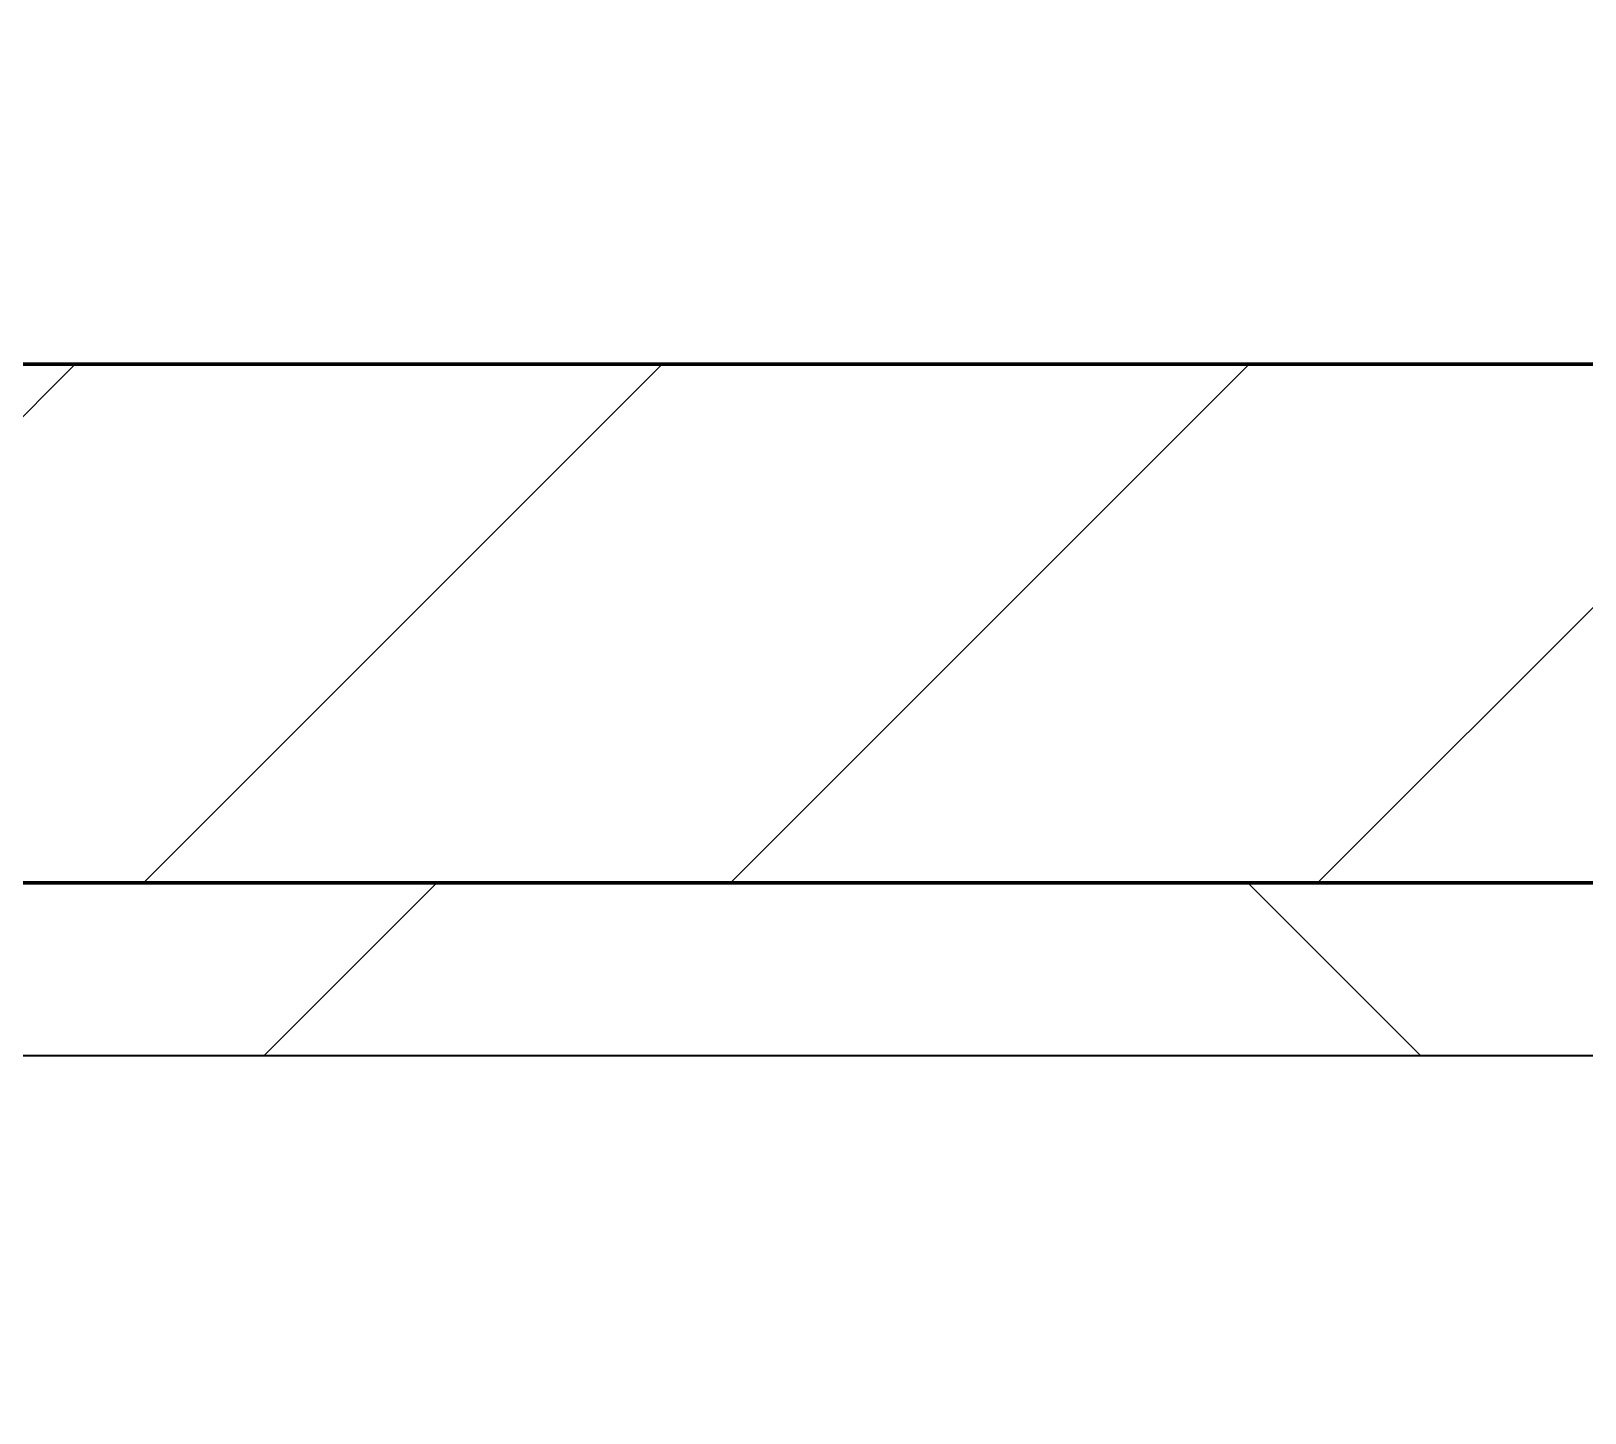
# Model space of a CAD drawing. Header units: millimetres. Extents: x -794868 to -715506, y -16735 to 22434.
# Drawn here: x -761364 to -760914.9, y 7790.7 to 8190.4 of the extents above; entities that cross this region are included whole.
import ezdxf
from ezdxf.xclip import XClip

# ---------------------------------------------------------------- set-up
doc = ezdxf.new("R2010")
doc.units = ezdxf.units.MM
doc.header["$XCLIPFRAME"] = 0
for name, color, linetype, lineweight in [('A-GLAZ-CURT', 2, 'Continuous', 9), ('A-WALL', 5, 'Continuous', 35), ('A-WALL-FNSH', 2, 'Continuous', 35), ('A-WALL-PATT', 1, 'Continuous', 35)]:
    doc.layers.add(name, color=color, linetype=linetype, lineweight=lineweight)
doc.layers.add('A11_ALU.SOLID SHEET', color=2, linetype='Continuous')

# ---------------------------------------------------------------- blocks, each defined once
blk = doc.blocks.new('PPLS-PP19_Custom Tile Pattern - Custom Tile Pattern-V42-4262-01 ENLARGED UPPER PLATFORM LEVEL - REFLECTED CEILING PLAN - SHEET 3')
at = {"layer": 'A-GLAZ-CURT'}
for p, q in [((-300, 0), (300, 0)), ((300, 0), (-300, 0)), ((195.99, 0), (213.31, 0)), ((213.31, 0), (195.99, 0)), ((230.06, 0), (300, 0)), ((-300, -50), (300, -50)), ((300, -50), (-300, -50))]:
    blk.add_line(p, q, dxfattribs=at)
for points, knots in [([(94.4, 0), (94.4, 0), (94.64, 0), (99.11, 0), (108.97, 0), (120.79, 0), (139.94, 0), (163.31, 0), (185.23, 0), (193.62, 0), (194.69, 0), (194.79, 0)], [-2348.345796, -2348.345796, -2348.345796, -2348.345796, -2310.419338, -2233.599744, -2052.234781, -1843.028543, -1530.39897, -1095.004608, -529.74427, -295.064701, -265.121568, -265.121568, -265.121568, -265.121568]), ([(193.8, 0), (193.33, 0), (190.11, 0), (183.13, 0), (171, 0), (161.95, 0), (161.28, 0), (158.35, 0), (157.85, 0), (157.77, 0)], [-11665.349007, -11665.349007, -11665.349007, -11665.349007, -11565.880756, -11105.624034, -10839.086983, -10768.332124, -10666.779182, -10580.760289, -10550.278881, -10550.278881, -10550.278881, -10550.278881]), ([(300, 0), (286.53, 0), (254.22, 0), (207.11, 0), (177.41, 0), (159.34, 0), (158.33, 0), (158.3, 0)], [-285.253232, -285.253232, -285.253232, -285.253232, -244.693688, -187.987675, -143.776725, -129.632772, -123.352749, -123.352749, -123.352749, -123.352749]), ([(159.07, 0), (159.13, 0), (160.84, 0), (165.21, 0), (174.15, 0), (185.98, 0), (208.82, 0), (219.42, 0), (230.06, 0)], [-115.643202, -115.643202, -115.643202, -115.643202, -114.681583, -87.660824, -65.295536, -41.623857, -24.459831, 0, 0, 0, 0]), ([(162.75, 0), (165.4, 0), (170.91, 0), (172.61, 0), (172.61, 0)], [-111.264224, -111.264224, -111.264224, -111.264224, -56.742688, -19.085662, -19.085662, -19.085662, -19.085662]), ([(247.1, 0), (246.76, 0), (245.04, 0), (238.34, 0), (226.56, 0), (221.1, 0), (200.27, 0), (182.99, 0), (174.27, 0), (169.67, 0), (168.99, 0)], [-9649.085549, -9649.085549, -9649.085549, -9649.085549, -9581.591397, -9406.094246, -9221.510254, -9016.44624, -8717.832359, -8253.978395, -8152.463617, -8069.855175, -8069.855175, -8069.855175, -8069.855175]), ([(215.22, 0), (214.62, 0), (210.55, 0), (203.98, 0), (187.54, 0), (175.3, 0), (169.49, 0)], [-203.825446, -203.825446, -203.825446, -203.825446, -198.527383, -184.406837, -162.427601, -142.916156, -142.916156, -142.916156, -142.916156]), ([(171.51, 0), (176.48, 0), (193.23, 0), (201.73, 0), (208.81, 0), (213.9, 0), (241.96, 0), (266.73, 0), (281.71, 0), (291.71, 0), (296.52, 0), (297.86, 0), (298.09, 0)], [-7971.819559, -7971.819559, -7971.819559, -7971.819559, -7784.112253, -7606.717214, -7289.299508, -7042.621073, -6582.165592, -6068.460911, -5766.029927, -5566.724884, -5280.360606, -5199.253518, -5199.253518, -5199.253518, -5199.253518]), ([(172.07, 0), (177.66, 0), (187.87, 0), (201.08, 0), (207.47, 0), (213.96, 0), (215.11, 0)], [-255.364076, -255.364076, -255.364076, -255.364076, -237.955587, -223.92608, -215.862851, -208.75215, -208.75215, -208.75215, -208.75215]), ([(283.01, 0), (276.8, 0), (256.38, 0), (230.43, 0), (219.94, 0), (219.02, 0)], [-12230.866269, -12230.866269, -12230.866269, -12230.866269, -11905.454923, -11162.864862, -10856.732305, -10856.732305, -10856.732305, -10856.732305]), ([(219.9, 0), (220.86, 0), (227.84, 0), (242.06, 0), (246.54, 0), (246.96, 0)], [-10670.940496, -10670.940496, -10670.940496, -10670.940496, -10511.382485, -9925.173265, -9834.877357, -9834.877357, -9834.877357, -9834.877357]), ([(284.76, 0), (284.76, 0), (285.09, 0), (287.47, 0), (293.59, 0), (297.76, 0), (300, 0)], [-4110.630118, -4110.630118, -4110.630118, -4110.630118, -4053.389046, -3959.664717, -3862.421465, -3746.95702, -3746.95702, -3746.95702, -3746.95702]), ([(297.38, 0), (295.84, 0), (291.62, 0), (285.38, 0), (284.87, 0)], [-4803.172655, -4803.172655, -4803.172655, -4803.172655, -4358.271401, -4143.037883, -4143.037883, -4143.037883, -4143.037883])]:
    blk.add_open_spline(points, degree=3, knots=knots, dxfattribs=at)
for points in [[(195.11, 0), (194.91, 0), (194.44, 0), (193.8, 0)], [(300, 0), (294.74, 0), (289.43, 0), (284.12, 0)]]:
    blk.add_open_spline(points, degree=3, dxfattribs=at)
blk = doc.blocks.new('PPLS-PP19_Custom Tile Pattern - Custom Tile Pattern-V43-4262-01 ENLARGED UPPER PLATFORM LEVEL - REFLECTED CEILING PLAN - SHEET 3')
at = {"layer": 'A-GLAZ-CURT'}
for p, q in [((-300, 0), (300, 0)), ((300, 0), (-300, 0)), ((-293.07, 0), (-275.75, 0)), ((-275.75, 0), (-293.07, 0)), ((-222.32, 0), (-205, 0)), ((-205, 0), (-222.32, 0)), ((-300, -50), (300, -50)), ((300, -50), (-300, -50))]:
    blk.add_line(p, q, dxfattribs=at)
at = {"layer": 'A-GLAZ-CURT', "flags": 128}
for points in [[(-300, 0), (-291.56, 0), (-283.3, 0), (-275.2, 0), (-267.26, 0), (-259.45, 0), (-251.77, 0), (-244.2, 0), (-236.74, 0), (-229.36, 0), (-222.06, 0), (-214.83, 0), (-207.71, 0), (-200.76, 0), (-194.02, 0), (-187.54, 0), (-181.38, 0)], [(-125.17, 0), (-128.55, 0), (-134.16, 0), (-140.03, 0), (-145.5, 0), (-150.63, 0), (-155.53, 0), (-160.27, 0), (-164.95, 0), (-169.65, 0), (-174.47, 0), (-179.49, 0), (-184.81, 0), (-190.44, 0), (-196.37, 0), (-202.58, 0), (-209.04, 0), (-215.73, 0), (-222.63, 0), (-229.72, 0), (-236.97, 0), (-244.39, 0), (-251.96, 0), (-259.67, 0), (-267.51, 0), (-275.48, 0), (-283.55, 0), (-291.73, 0), (-300, 0)], [(-181.23, 0), (-175.58, 0), (-170.25, 0), (-165.64, 0), (-162.01, 0), (-159.53, 0), (-157.46, 0), (-154.52, 0), (-149.42, 0), (-141.84, 0), (-132.81, 0), (-126.08, 0)]]:
    blk.add_lwpolyline(points, dxfattribs=at)
at = {"layer": 'A-GLAZ-CURT'}
for points, knots in [([(-300, 0), (-284.65, 0), (-236.57, 0), (-174.61, 0), (-132.22, 0), (-117.04, 0), (-114.32, 0)], [-5323.127839, -5323.127839, -5323.127839, -5323.127839, -4502.809032, -2700.551212, -1002.059161, -665.39098, -665.39098, -665.39098, -665.39098]), ([(-113.36, 0), (-120.1, 0), (-149.08, 0), (-202.69, 0), (-262.56, 0), (-294.48, 0), (-300, 0)], [-17796.995188, -17796.995188, -17796.995188, -17796.995188, -17136.203329, -15131.813646, -13729.592194, -13439.944408, -13439.944408, -13439.944408, -13439.944408]), ([(-181.2, 0), (-182.53, 0), (-189.51, 0), (-209.77, 0), (-232.01, 0), (-255.22, 0), (-262.59, 0), (-264.9, 0), (-265.4, 0)], [-1839.953221, -1839.953221, -1839.953221, -1839.953221, -1755.085331, -1400.429864, -858.079193, -543.655514, -208.940337, 0, 0, 0, 0]), ([(-258.6, 0), (-257.91, 0), (-254.26, 0), (-241.25, 0), (-225.99, 0), (-213.1, 0), (-200.2, 0), (-190.34, 0), (-183.44, 0), (-181.92, 0)], [-5722.54675, -5722.54675, -5722.54675, -5722.54675, -5657.471696, -5413.335975, -5017.494783, -4832.723979, -4666.091899, -4349.945572, -4263.105297, -4263.105297, -4263.105297, -4263.105297]), ([(-181.38, 0), (-186.68, 0), (-200.51, 0), (-216.65, 0), (-231.26, 0), (-233.46, 0), (-234, 0)], [-1707.279905, -1707.279905, -1707.279905, -1707.279905, -1422.553702, -978.033455, -846.069444, -682.911962, -682.911962, -682.911962, -682.911962]), ([(-233.49, 0), (-233.44, 0), (-232.38, 0), (-230.74, 0), (-225.3, 0), (-223.63, 0)], [-455.274641, -455.274641, -455.274641, -455.274641, -440.605512, -119.536984, 0, 0, 0, 0]), ([(-223.63, 0), (-219.39, 0), (-206.17, 0), (-192.06, 0), (-182.68, 0), (-181.24, 0)], [-5463.295695, -5463.295695, -5463.295695, -5463.295695, -5161.076232, -4739.070012, -4663.133068, -4663.133068, -4663.133068, -4663.133068]), ([(-181.24, 0), (-176.86, 0), (-169.2, 0), (-158.7, 0), (-157.22, 0)], [-4250.140508, -4250.140508, -4250.140508, -4250.140508, -4000.813434, -3840.635403, -3840.635403, -3840.635403, -3840.635403]), ([(-133.82, 0), (-135.51, 0), (-137.8, 0), (-149.31, 0), (-162.01, 0), (-172.75, 0), (-180.24, 0), (-181.23, 0)], [-2731.647847, -2731.647847, -2731.647847, -2731.647847, -2418.507304, -2308.929706, -2113.765672, -1763.376603, -1709.948725, -1709.948725, -1709.948725, -1709.948725]), ([(-180.72, 0), (-177.14, 0), (-167.42, 0), (-152.12, 0), (-136.84, 0), (-127.33, 0), (-124.19, 0), (-123.43, 0), (-123.28, 0)], [-4653.918555, -4653.918555, -4653.918555, -4653.918555, -4465.409639, -4149.119819, -3839.893365, -3647.167523, -3488.92562, -3439.852845, -3439.852845, -3439.852845, -3439.852845]), ([(-137.88, 0), (-140.56, 0), (-147.66, 0), (-147.69, 0), (-158.72, 0), (-171.81, 0), (-177.63, 0), (-180.28, 0)], [-3187.727384, -3187.727384, -3187.727384, -3187.727384, -2919.378265, -2477.344047, -2237.412286, -2029.680487, -1859.507641, -1859.507641, -1859.507641, -1859.507641]), ([(-152.35, 0), (-151.03, 0), (-147.71, 0), (-143.57, 0), (-138.62, 0)], [-3494.978217, -3494.978217, -3494.978217, -3494.978217, -3371.022232, -3227.460399, -3227.460399, -3227.460399, -3227.460399]), ([(-118.78, 0), (-121.86, 0), (-126.28, 0), (-136.96, 0), (-147.46, 0), (-150.03, 0), (-150.57, 0)], [-5938.474035, -5938.474035, -5938.474035, -5938.474035, -5700.061948, -5508.838257, -5298.784692, -5196.16478, -5196.16478, -5196.16478, -5196.16478]), ([(-150.34, 0), (-150.07, 0), (-147.75, 0), (-142.6, 0), (-128.13, 0), (-117.16, 0), (-113.37, 0)], [-4948.728362, -4948.728362, -4948.728362, -4948.728362, -4883.323924, -4440.880425, -4054.690705, -3854.926611, -3854.926611, -3854.926611, -3854.926611]), ([(-45.47, 0), (-47.73, 0), (-58.45, 0), (-78.2, 0), (-110.94, 0), (-130.52, 0), (-147.74, 0), (-149.07, 0)], [-8228.374478, -8228.374478, -8228.374478, -8228.374478, -8073.216054, -7508.296369, -7004.680444, -6449.282163, -6277.220794, -6277.220794, -6277.220794, -6277.220794]), ([(-148.23, 0), (-146.94, 0), (-140.15, 0), (-137.28, 0), (-133.93, 0), (-128.78, 0), (-126.5, 0)], [-6162.058746, -6162.058746, -6162.058746, -6162.058746, -6017.569127, -5560.701257, -5364.112219, -5231.017328, -5231.017328, -5231.017328, -5231.017328]), ([(-113.36, 0), (-117.82, 0), (-126.27, 0), (-139.03, 0), (-146.11, 0), (-146.95, 0)], [-1178.728177, -1178.728177, -1178.728177, -1178.728177, -945.742622, -741.901385, -489.130243, -489.130243, -489.130243, -489.130243]), ([(-146.69, 0), (-146.59, 0), (-145.49, 0), (-135.69, 0), (-128.29, 0), (-125.15, 0)], [-420.34245, -420.34245, -420.34245, -420.34245, -406.956646, -290.263673, 0, 0, 0, 0]), ([(-127.41, 0), (-131.63, 0), (-133.16, 0), (-134.09, 0), (-134.15, 0)], [-8540.990293, -8540.990293, -8540.990293, -8540.990293, -8266.114998, -8246.473386, -8246.473386, -8246.473386, -8246.473386]), ([(-134.15, 0), (-133.32, 0), (-130.31, 0), (-117.33, 0), (-92.04, 0), (-74.02, 0), (-62.74, 0), (-60.36, 0), (-59.97, 0)], [-7657.439573, -7657.439573, -7657.439573, -7657.439573, -7293.749979, -6839.55839, -6236.997189, -5713.340575, -5140.470607, -5006.787413, -5006.787413, -5006.787413, -5006.787413]), ([(-120.13, 0), (-120.14, 0), (-120.24, 0), (-121.3, 0), (-129.25, 0), (-133.82, 0)], [-2933.992132, -2933.992132, -2933.992132, -2933.992132, -2920.575025, -2840.280255, -2731.647847, -2731.647847, -2731.647847, -2731.647847]), ([(-113.43, 0), (-113.44, 0), (-113.96, 0), (-119.73, 0), (-125.43, 0), (-127.03, 0), (-127.41, 0)], [-328.499627, -328.499627, -328.499627, -328.499627, -282.672656, -98.539552, -24.539552, 0, 0, 0, 0]), ([(-125.15, 0), (-124.93, 0), (-121.96, 0), (-113.01, 0), (-98.9, 0), (-85.29, 0), (-71.67, 0), (-65.93, 0), (-65.07, 0)], [-3362.7396, -3362.7396, -3362.7396, -3362.7396, -3342.215224, -3074.362186, -2902.289527, -2605.247022, -2322.099534, -2241.8264, -2241.8264, -2241.8264, -2241.8264]), ([(-122.08, 0), (-122.01, 0), (-121.69, 0), (-121.2, 0), (-120.88, 0)], [-3136.336417, -3136.336417, -3136.336417, -3136.336417, -3110.304437, -3035.164275, -3035.164275, -3035.164275, -3035.164275]), ([(-113.37, 0), (-113.47, 0), (-115.55, 0), (-117.28, 0), (-118.78, 0)], [-121.863775, -121.863775, -121.863775, -121.863775, -116.330425, 0, 0, 0, 0]), ([(-117.74, 0), (-117.19, 0), (-114.78, 0), (-113.43, 0), (-113.43, 0)], [-821.249067, -821.249067, -821.249067, -821.249067, -394.672656, -330.879064, -330.879064, -330.879064, -330.879064]), ([(-45.47, 0), (-49.32, 0), (-58.09, 0), (-75.59, 0), (-94, 0), (-109.19, 0), (-112.76, 0), (-113.52, 0)], [-1696.491719, -1696.491719, -1696.491719, -1696.491719, -1466.981642, -1208.454564, -789.402658, -501.969187, -394.596367, -394.596367, -394.596367, -394.596367]), ([(-113.47, 0), (-112.44, 0), (-108.16, 0), (-96.78, 0), (-71.33, 0), (-42.53, 0), (-12.78, 0), (4.23, 0), (9.64, 0), (10.14, 0), (10.18, 0)], [-5571.43882, -5571.43882, -5571.43882, -5571.43882, -5430.283136, -5103.229623, -4799.173296, -4065.652676, -3589.737505, -3285.047089, -3066.359526, -3044.715262, -3044.715262, -3044.715262, -3044.715262]), ([(-113.42, 0), (-112.03, 0), (-106.59, 0), (-99.5, 0), (-91.46, 0)], [-628.778336, -628.778336, -628.778336, -628.778336, -460.363443, 0, 0, 0, 0]), ([(-72.93, 0), (-75.51, 0), (-86.87, 0), (-101.72, 0), (-113.31, 0)], [-19442.345229, -19442.345229, -19442.345229, -19442.345229, -18935.241197, -17798.428325, -17798.428325, -17798.428325, -17798.428325]), ([(-46.15, 0), (-46.58, 0), (-49.04, 0), (-60.59, 0), (-81.23, 0), (-99.37, 0), (-111.45, 0), (-113.28, 0)], [-1484.618509, -1484.618509, -1484.618509, -1484.618509, -1405.135169, -1060.00838, -740.068933, -229.489605, -123.718209, -123.718209, -123.718209, -123.718209]), ([(-86.16, 0), (-91.37, 0), (-99.88, 0), (-109.15, 0), (-112.66, 0)], [-1681.3698, -1681.3698, -1681.3698, -1681.3698, -1374.161226, -1190.970275, -1190.970275, -1190.970275, -1190.970275]), ([(-112.43, 0), (-103.99, 0), (-86.45, 0), (-63.44, 0), (-54.4, 0), (-49.99, 0), (-46.85, 0), (-45.85, 0)], [-4981.921265, -4981.921265, -4981.921265, -4981.921265, -4542.524482, -4008.285538, -3689.699207, -3546.54457, -3487.344885, -3487.344885, -3487.344885, -3487.344885]), ([(-112.25, 0), (-111.45, 0), (-103.23, 0), (-90.42, 0), (-75.26, 0), (-68.41, 0), (-65.12, 0), (-63.63, 0)], [-3835.264481, -3835.264481, -3835.264481, -3835.264481, -3793.097032, -3402.597032, -3144.956779, -3050.982048, -2969.237017, -2969.237017, -2969.237017, -2969.237017]), ([(-45.45, 0), (-49.04, 0), (-60.29, 0), (-85.2, 0), (-103.65, 0), (-111.27, 0), (-112.23, 0)], [-3431.850559, -3431.850559, -3431.850559, -3431.850559, -2842.901703, -2193.204658, -1433.981041, -1313.998507, -1313.998507, -1313.998507, -1313.998507]), ([(-91.46, 0), (-90.09, 0), (-84.7, 0), (-77.43, 0), (-72.73, 0), (-72.64, 0), (-72.64, 0)], [-19832.387487, -19832.387487, -19832.387487, -19832.387487, -19753.885894, -19541.04734, -19478.625389, -19471.062469, -19471.062469, -19471.062469, -19471.062469]), ([(-63.96, 0), (-64.13, 0), (-72.5, 0), (-80.63, 0), (-86.16, 0)], [-2171.769325, -2171.769325, -2171.769325, -2171.769325, -2007.031671, -1681.3698, -1681.3698, -1681.3698, -1681.3698]), ([(-29.03, 0), (-33.97, 0), (-43.74, 0), (-56.37, 0), (-71.66, 0), (-77.83, 0), (-82.66, 0), (-83.28, 0), (-83.28, 0)], [-2680.714891, -2680.714891, -2680.714891, -2680.714891, -2413.671296, -2161.752162, -2006.592567, -1646.621388, -1424.436217, -1393.971743, -1393.971743, -1393.971743, -1393.971743]), ([(-83.28, 0), (-83.28, 0), (-82.91, 0), (-76.14, 0), (-62.97, 0), (-48.14, 0), (-36.49, 0), (-33.57, 0), (-29.94, 0), (-28.57, 0)], [-1393.4169, -1393.4169, -1393.4169, -1393.4169, -1353.722004, -1274.333717, -1073.56893, -651.549973, -296.515819, -83.513472, 0, 0, 0, 0]), ([(-66.39, 0), (-66.39, 0), (-63.63, 0), (-57.13, 0), (-49.27, 0), (-46.29, 0)], [-2493.31794, -2493.31794, -2493.31794, -2493.31794, -2315.303971, -1809.437387, -1498.934542, -1498.934542, -1498.934542, -1498.934542]), ([(21.78, 0), (19.76, 0), (8.81, 0), (-16.92, 0), (-47.42, 0), (-65.77, 0), (-66.37, 0), (-66.38, 0)], [-4330.255344, -4330.255344, -4330.255344, -4330.255344, -4222.080604, -3745.412743, -2981.410125, -2542.574734, -2498.224237, -2498.224237, -2498.224237, -2498.224237]), ([(-63.63, 0), (-61.49, 0), (-57.39, 0), (-54.49, 0), (-45.2, 0), (-40.79, 0), (-40.46, 0), (-40.44, 0)], [-2969.237017, -2969.237017, -2969.237017, -2969.237017, -2851.217951, -2734.127174, -2474.780881, -2410.990208, -2350.645972, -2350.645972, -2350.645972, -2350.645972]), ([(-58.83, 0), (-58.37, 0), (-57.29, 0), (-54.23, 0), (-46.33, 0), (-42.62, 0), (-41.76, 0)], [-4859.52896, -4859.52896, -4859.52896, -4859.52896, -4680.891996, -4469.85053, -4321.566175, -4270.495146, -4270.495146, -4270.495146, -4270.495146]), ([(-51.83, 0), (-51.83, 0), (-51.78, 0), (-47.81, 0), (-46.77, 0), (-45.57, 0)], [-632.814994, -632.814994, -632.814994, -632.814994, -627.965721, -508.377888, -295.381904, -295.381904, -295.381904, -295.381904]), ([(21.65, 0), (19.33, 0), (12, 0), (-2.9, 0), (-20.62, 0), (-32.81, 0), (-44.85, 0), (-51.43, 0), (-51.79, 0)], [-2063.714818, -2063.714818, -2063.714818, -2063.714818, -1925.670641, -1617.263037, -1290.787923, -1039.307308, -819.71621, -644.910881, -644.910881, -644.910881, -644.910881]), ([(-36.33, 0), (-36.43, 0), (-37.27, 0), (-43.02, 0), (-44.75, 0), (-45.56, 0)], [-1855.773136, -1855.773136, -1855.773136, -1855.773136, -1810.870157, -1672.078046, -1521.746521, -1521.746521, -1521.746521, -1521.746521]), ([(-45.51, 0), (-42.68, 0), (-30.03, 0), (-18.03, 0), (8.61, 0), (14.76, 0), (20.25, 0), (21.53, 0)], [-3480.668108, -3480.668108, -3480.668108, -3480.668108, -3315.260113, -2864.387349, -2439.246196, -2084.094819, -1992.768506, -1992.768506, -1992.768506, -1992.768506]), ([(-45.47, 0), (-40.61, 0), (-33.05, 0), (-29.82, 0), (-29.19, 0)], [-1470.72513, -1470.72513, -1470.72513, -1470.72513, -963.711516, -666.19313, -666.19313, -666.19313, -666.19313]), ([(-36.62, 0), (-36.62, 0), (-40.35, 0), (-42.36, 0), (-44.6, 0), (-45.13, 0)], [-4069.478503, -4069.478503, -4069.478503, -4069.478503, -3858.647035, -3538.256648, -3449.24608, -3449.24608, -3449.24608, -3449.24608]), ([(9.32, 0), (9.08, 0), (7.65, 0), (2.57, 0), (-12.23, 0), (-25.64, 0), (-36.75, 0), (-43.58, 0), (-45.04, 0)], [-2922.926651, -2922.926651, -2922.926651, -2922.926651, -2882.788014, -2720.818881, -2518.50168, -2125.455881, -1792.521578, -1705.040547, -1705.040547, -1705.040547, -1705.040547]), ([(-26.75, 0), (-27.82, 0), (-33.84, 0), (-40.34, 0), (-44.38, 0)], [-8718.362214, -8718.362214, -8718.362214, -8718.362214, -8532.293389, -8253.382896, -8253.382896, -8253.382896, -8253.382896]), ([(-41.76, 0), (-39.9, 0), (-37.72, 0), (-36.92, 0), (-36.77, 0)], [-4270.495146, -4270.495146, -4270.495146, -4270.495146, -4161.040818, -4106.245333, -4106.245333, -4106.245333, -4106.245333]), ([(-36.78, 0), (-32.43, 0), (-19.22, 0), (0.9, 0), (16.5, 0), (22.39, 0)], [-6191.144455, -6191.144455, -6191.144455, -6191.144455, -5862.463379, -5340.621928, -5030.381458, -5030.381458, -5030.381458, -5030.381458]), ([(-36.29, 0), (-36.29, 0), (-34.66, 0), (-28.88, 0), (-26.95, 0), (-26.54, 0)], [-9150.272121, -9150.272121, -9150.272121, -9150.272121, -9057.163041, -8919.836787, -8834.607043, -8834.607043, -8834.607043, -8834.607043]), ([(30.82, 0), (29.27, 0), (20.14, 0), (3.54, 0), (-16.58, 0), (-34.76, 0), (-36.04, 0)], [-10462.034656, -10462.034656, -10462.034656, -10462.034656, -10363.088938, -9884.23066, -9424.652049, -9182.880979, -9182.880979, -9182.880979, -9182.880979]), ([(-33.34, 0), (-33.34, 0), (-32.93, 0), (-31.16, 0), (-30.52, 0)], [-2415.024266, -2415.024266, -2415.024266, -2415.024266, -2357.633367, -2323.618664, -2323.618664, -2323.618664, -2323.618664]), ([(70.61, 0), (66.16, 0), (55.8, 0), (39.61, 0), (24.74, 0), (2.64, 0), (-17.84, 0), (-30.57, 0), (-31.82, 0), (-32, 0)], [-4647.237329, -4647.237329, -4647.237329, -4647.237329, -4326.416877, -4098.545751, -3766.694881, -3333.063701, -2994.501669, -2698.150104, -2614.070998, -2614.070998, -2614.070998, -2614.070998]), ([(-30.76, 0), (-30.73, 0), (-29.99, 0), (-23.47, 0), (-15.75, 0), (-15.19, 0)], [-54176.191683, -54176.191683, -54176.191683, -54176.191683, -54157.274271, -53749.15266, -53717.791567, -53717.791567, -53717.791567, -53717.791567]), ([(-30.52, 0), (-27.11, 0), (-17.83, 0), (2.81, 0), (15.58, 0), (21.72, 0)], [-2323.618664, -2323.618664, -2323.618664, -2323.618664, -2142.497158, -1716.209403, -1355.444221, -1355.444221, -1355.444221, -1355.444221]), ([(-13, 0), (-14.35, 0), (-17.68, 0), (-25.97, 0), (-29.52, 0), (-30.21, 0)], [-55207.591944, -55207.591944, -55207.591944, -55207.591944, -54789.006179, -54461.685999, -54290.791712, -54290.791712, -54290.791712, -54290.791712]), ([(8.33, 0), (8.19, 0), (7.18, 0), (0.32, 0), (-13.89, 0), (-24.92, 0), (-29.03, 0)], [-3574.286521, -3574.286521, -3574.286521, -3574.286521, -3526.962355, -3285.499107, -2903.012179, -2680.714891, -2680.714891, -2680.714891, -2680.714891]), ([(-28.98, 0), (-28.66, 0), (-27.39, 0), (-24.45, 0), (-22.56, 0)], [-166.548282, -166.548282, -166.548282, -166.548282, -102.06493, 0, 0, 0, 0]), ([(-28.57, 0), (-26.93, 0), (-20.29, 0), (-11.45, 0), (2.08, 0), (12.74, 0), (19.1, 0), (21.37, 0)], [-5361.429781, -5361.429781, -5361.429781, -5361.429781, -5261.36855, -5050.479954, -4785.90057, -4596.498881, -4467.858151, -4467.858151, -4467.858151, -4467.858151]), ([(-22.56, 0), (-20.27, 0), (-17.03, 0), (-11.36, 0), (-7.66, 0), (-6.6, 0), (-6.44, 0)], [-56468.192263, -56468.192263, -56468.192263, -56468.192263, -56344.022017, -56303.229861, -56166.290093, -56124.392176, -56124.392176, -56124.392176, -56124.392176]), ([(-15.19, 0), (-13.07, 0), (1.35, 0), (16.4, 0), (22, 0)], [-461.142613, -461.142613, -461.142613, -461.142613, -429.606584, -411.393289, -411.393289, -411.393289, -411.393289]), ([(-6.54, 0), (-6.73, 0), (-7.2, 0), (-7.6, 0), (-7.79, 0)], [-56009.792147, -56009.792147, -56009.792147, -56009.792147, -55949.290093, -55895.192118, -55895.192118, -55895.192118, -55895.192118]), ([(-2.63, 0), (-2.47, 0), (-1.22, 0), (4.92, 0), (15.97, 0), (22.54, 0), (24.49, 0)], [-226.825321, -226.825321, -226.825321, -226.825321, -220.269177, -206.416616, -198.214427, -187.717507, -187.717507, -187.717507, -187.717507]), ([(103.09, 0), (101.08, 0), (86.31, 0), (63.34, 0), (35.84, 0), (12, 0), (3.08, 0), (-1.67, 0), (-2.25, 0)], [-375.435014, -375.435014, -375.435014, -375.435014, -369.147452, -330.153101, -307.516438, -285.83788, -246.234814, -234.646884, -234.646884, -234.646884, -234.646884]), ([(21.8, 0), (19.73, 0), (15.16, 0), (10.8, 0), (9.63, 0)], [-4269.286677, -4269.286677, -4269.286677, -4269.286677, -4080.000647, -3772.857994, -3772.857994, -3772.857994, -3772.857994]), ([(22.34, 0), (21.98, 0), (19.85, 0), (18.85, 0), (18.16, 0)], [-5998.932405, -5998.932405, -5998.932405, -5998.932405, -5972.647715, -5832.674503, -5832.674503, -5832.674503, -5832.674503])]:
    blk.add_open_spline(points, degree=3, knots=knots, dxfattribs=at)
for points in [[(-126.5, 0), (-122.49, 0), (-117.85, 0), (-113.36, 0)], [(-113.49, 0), (-115.48, 0), (-116.95, 0), (-117.56, 0)], [(-115.82, 0), (-115.47, 0), (-114.89, 0), (-114.1, 0)], [(-114.09, 0), (-114.82, 0), (-115.31, 0), (-115.63, 0)], [(-44.93, 0), (-43.19, 0), (-40.22, 0), (-36.78, 0)], [(-39.84, 0), (-39.08, 0), (-38.11, 0), (-37.36, 0)], [(18.16, 0), (19.06, 0), (20.69, 0), (22.01, 0)]]:
    blk.add_open_spline(points, degree=3, dxfattribs=at)
blk = doc.blocks.new('*U685')
at = {"layer": 'A-GLAZ-CURT', "rotation": 180}
for name, p in [('PPLS-PP19_Custom Tile Pattern - Custom Tile Pattern-V43-4262-01 ENLARGED UPPER PLATFORM LEVEL - REFLECTED CEILING PLAN - SHEET 3', (-16660, 4315)), ('PPLS-PP19_Custom Tile Pattern - Custom Tile Pattern-V42-4262-01 ENLARGED UPPER PLATFORM LEVEL - REFLECTED CEILING PLAN - SHEET 3', (-16060, 4315))]:
    blk.add_blockref(name, p, dxfattribs=at)
blk = doc.blocks.new('*U2281')
blk.add_lwpolyline([(-7165.48, 4263.02), (-7165.48, 5940.05), (-11560, 5940.05), (-11560, 4315), (-18103.39, 4315), (-18103.39, 550), (-9016.58, 550), (-9016.58, 4265)], close=True)

msp = doc.modelspace()

# ---------------------------------------------------------------- block references
at = {"layer": 'A11_ALU.SOLID SHEET'}
ref = msp.add_blockref('*U2281', (-744682.37, 3579.02), dxfattribs=at)
XClip(ref).set_block_clipping_path([(-45801.3280238605, -9620.0077451947), (23704.0078937773, 10334.9999958097)])

# ---------------------------------------------------------------- next in the draw order: hatches: boundary and pattern name
at = {"layer": 'A-WALL-PATT', "lineweight": 9}
h = msp.add_hatch(dxfattribs=at)
h.set_pattern_fill('FP_2', color=256, style=0, pattern_type=2)
h.set_pattern_definition([(45, (0, 0), (-84.852814, 84.852814), [])])
h.paths.add_polyline_path([(-756292.37, 7944.02), (-756292.37, 8094.02), (-766357.37, 8094.02), (-766357.37, 7944.02), (-756817.05, 7944.02)])
h.paths.add_polyline_path([(-778842.34, 7944.02), (-778843.36, 8094.02), (-780282.37, 8094.02), (-780282.37, 7944.02), (-779623.49, 7944.02)])
h = msp.add_hatch(dxfattribs=at)
h.set_pattern_fill('FP_3', color=256, style=0, pattern_type=2)
h.set_pattern_definition([(45, (0, 0), (-212.13203, 212.13203), []), (135, (0, 0), (-212.13203, -212.13203), [])])
h.paths.add_polyline_path([(-756242.37, 7894.02), (-756242.37, 7944.02), (-765557.43, 7944.02), (-765557.43, 7894.02), (-756817.05, 7894.02)])
h.paths.add_polyline_path([(-778842.34, 7894.02), (-778842.34, 7944.02), (-780232.37, 7944.02), (-780232.37, 7894.02), (-779623.49, 7894.02)])

# ---------------------------------------------------------------- next in the draw order: linework, layer by layer
at = {"layer": 'A-WALL', "color": 7, "lineweight": 70}
for p, q in [((-780232.37, 8094.02), (-756492.37, 8094.02)), ((-756292.37, 7944.02), (-780232.37, 7944.02))]:
    msp.add_line(p, q, dxfattribs=at)
at = {"layer": 'A-WALL-FNSH', "color": 250}
for p, q in [((-765557.43, 7944.02), (-756292.37, 7944.02)), ((-756242.37, 7894.02), (-765557.43, 7894.02))]:
    msp.add_line(p, q, dxfattribs=at)

# ---------------------------------------------------------------- next in the draw order: block references
msp.add_blockref('*U685', (-744682.37, 3579.02))

doc.saveas('drawing.dxf')
